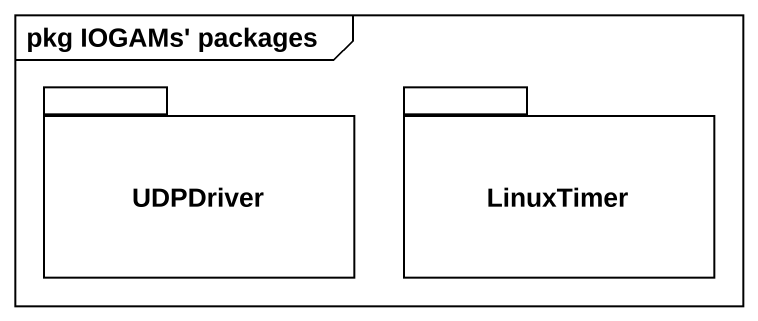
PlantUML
@startuml
mainframe pkg IOGAMs' packages
package UDPDriver {
}
package LinuxTimer {
}
@enduml
